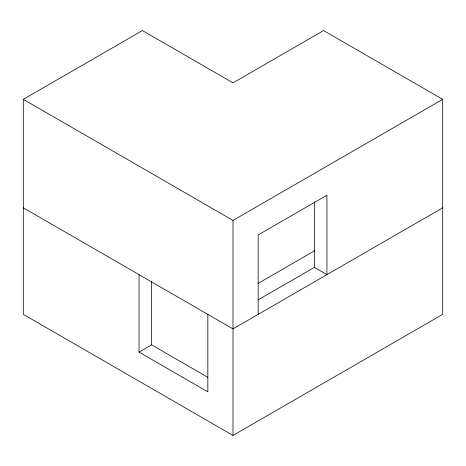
<?xml version="1.0" encoding="UTF-8"?>
<svg xmlns="http://www.w3.org/2000/svg" width="466" height="466" viewBox="0 0 466 466"><rect width="100%" height="100%" fill="white"/><g stroke="black" fill="none" stroke-linecap="round" stroke-linejoin="round"><path stroke-width="0.7" d="M23.3 99.34L142.41 30.57L233 82.872L323.59 30.57L442.7 99.34L442.7 314.358L233 435.43L23.3 314.358L23.3 99.34L233 220.406L442.7 99.34M139.054 274.649L139.054 352.133L151.636 344.869L207.912 377.361M258.164 283.369L314.783 250.679M258.088 299.877L314.364 267.385L326.946 274.649L326.946 195.225L258.164 234.934L258.164 314.358M442.7 207.819L233 328.885L23.3 207.819M139.054 352.133L207.836 391.842L207.836 314.358M314.364 201.679L314.364 267.385M233 220.406L233 435.43M151.636 281.144L151.636 344.869"/></g></svg>
